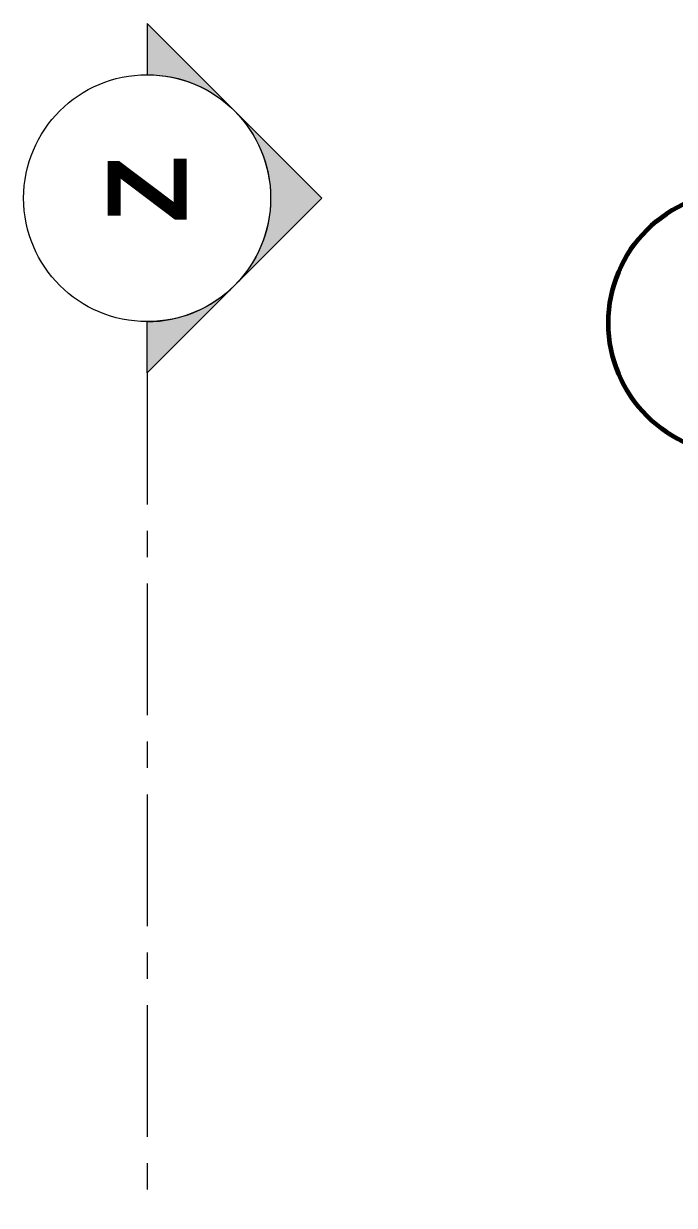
# Model space of a CAD drawing. Header units: inches. Extents: x -19 to 5698, y -728 to 92.
# Drawn here: x 298.102 to 300.57, y 43.051 to 47.536 of the extents above; entities that cross this region are included whole.
import ezdxf

# ---------------------------------------------------------------- set-up
doc = ezdxf.new("R2010")
doc.units = ezdxf.units.IN
doc.header["$MEASUREMENT"] = 0
doc.linetypes.add('Punto & Raya', pattern=[0.65, 0.5, -0.075, 0, -0.075])
doc.layers.add('02 _ ARQ _ ALB _ Ejes Generales', color=251, linetype='Continuous')
doc.layers.add('Marcador - Secciones', color=7, linetype='Continuous')
doc.styles.add('Estilo_Generado_1', font='swisseb.ttf')

msp = doc.modelspace()

# ---------------------------------------------------------------- hatches: boundary and pattern name
at = {"layer": 'Marcador - Secciones', "linetype": 'Continuous', "lineweight": 13}
for points in [[(298.5701, 47.5361), (298.5701, 47.342, -0.198912), (298.9013, 47.2048)], [(298.9013, 47.2048, -0.414214), (298.9013, 46.5423), (299.2326, 46.8736)], [(298.5701, 46.2111), (298.9013, 46.5423, -0.198912), (298.5701, 46.4051)]]:
    msp.add_hatch(color=7, dxfattribs=at).paths.add_polyline_path(points)

# ---------------------------------------------------------------- linework, layer by layer
at = {"layer": '02 _ ARQ _ ALB _ Ejes Generales', "color": 7, "linetype": 'Continuous', "lineweight": 60}
msp.add_circle((300.82, 46.4), 0.5, dxfattribs=at)
at = {"layer": 'Marcador - Secciones', "color": 251, "linetype": 'Punto & Raya', "lineweight": 13, "true_color": 0x636466}
msp.add_line((298.5701, 46.2111), (298.5701, 0.8878), dxfattribs=at)
at = {"layer": 'Marcador - Secciones', "color": 7, "linetype": 'Continuous', "lineweight": 13, "flags": 128}
for points in [[(298.5701, 47.5361), (298.5701, 47.342, -0.198912), (298.9013, 47.2048)], [(298.9013, 47.2048, -0.414214), (298.9013, 46.5423), (299.2326, 46.8736)], [(298.5701, 46.2111), (298.5701, 46.4051, 0.198912), (298.9013, 46.5423)]]:
    msp.add_lwpolyline(points, format="xyb", close=True, dxfattribs=at)
at = {"layer": 'Marcador - Secciones', "color": 7, "linetype": 'Continuous', "lineweight": 13}
msp.add_circle((298.5701, 46.8736), 0.4685, dxfattribs=at)

# ---------------------------------------------------------------- texts
at = {"layer": 'Marcador - Secciones', "color": 5, "lineweight": 25, "insert": (298.7201, 47.0354), "char_height": 0.3, "attachment_point": 9, "rotation": 90, "style": 'Estilo_Generado_1'}
msp.add_mtext('\\A1;{\\pqr;\\pt0;\\fSwis721 Ex BT|b1|i0|c0|p34;Z}', dxfattribs=at)

doc.saveas('drawing.dxf')
